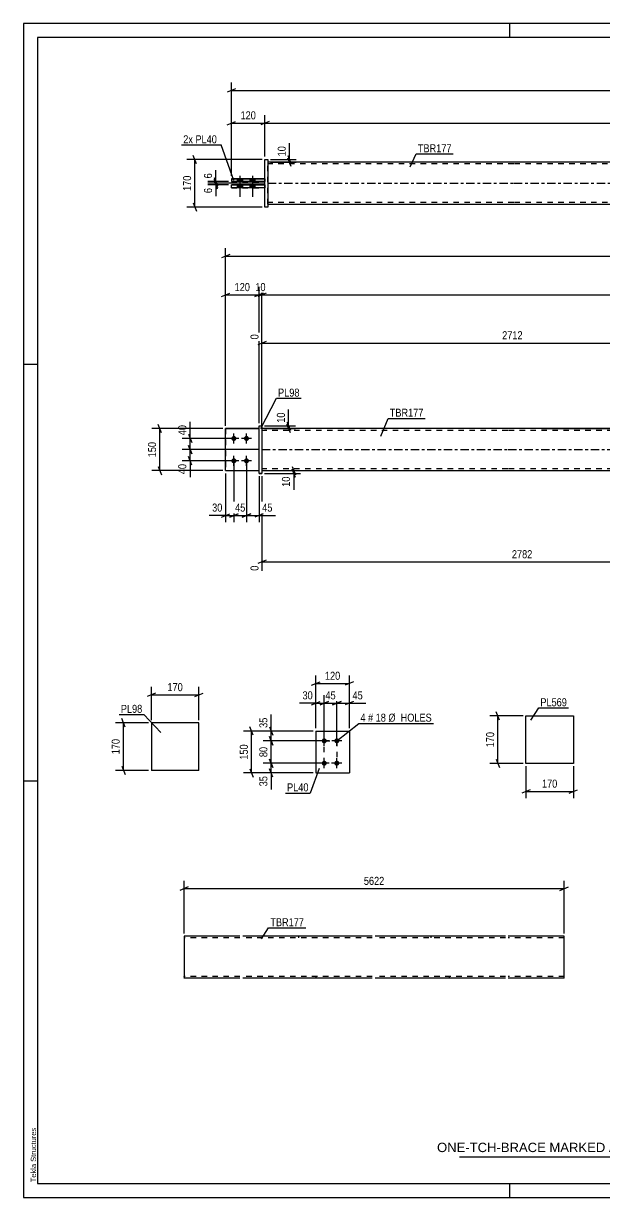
# Model space of a CAD drawing. Header units: millimetres. Extents: x 0 to 594, y 0 to 420.
# Drawn here: x 0 to 207.9, y 0 to 420 of the extents above; entities that cross this region are included whole.
import ezdxf

# ---------------------------------------------------------------- set-up
doc = ezdxf.new("R2010")
doc.units = ezdxf.units.MM
doc.linetypes.add('DXK_LINE_DOT2', pattern=[3.9198, 1.9599, -1.9599])
doc.linetypes.add('DXK_LINE_DOT3', pattern=[5.9187, 2.979, -0.9799, 0.9799, -0.9799])
doc.styles.add('Arial', font='ARIAL.TTF', dxfattribs={"height": 0.2})
doc.styles.add('Arial Narrow', font='ARIALN.TTF', dxfattribs={"height": 0.2})

# ---------------------------------------------------------------- blocks, each defined once
blk = doc.blocks.new('Unknown-580870768-1129')
at = {"color": 5, "linetype": 'Continuous'}
for p, q in [((594, 420), (0, 420)), ((0, 420), (0, 0)), ((174, 415), (174, 420)), ((589, 415), (5, 415)), ((5, 415), (5, 5)), ((5, 298), (0, 298)), ((5, 149), (0, 149)), ((5, 5), (589, 5)), ((174, 0), (174, 5)), ((0, 0), (594, 0))]:
    blk.add_line(p, q, dxfattribs=at)
at = {"color": 174, "linetype": 'Continuous', "style": 'Arial'}
blk.add_text('Tekla Structures', height=1.9102, rotation=90, dxfattribs=at).set_placement((4.5, 5.5))
blk = doc.blocks.new('Bolt-580870768-1681 - 1671')
at = {"linetype": 'Continuous'}
for points in [[(75.3, 272.45), (75.48, 272.43), (75.66, 272.37), (75.82, 272.28), (75.96, 272.15), (76.07, 272), (76.15, 271.83), (76.19, 271.64), (76.19, 271.46), (76.15, 271.27), (76.07, 271.1), (75.96, 270.95), (75.82, 270.82), (75.66, 270.73), (75.48, 270.67), (75.3, 270.65), (75.11, 270.67), (74.93, 270.73), (74.77, 270.82), (74.63, 270.95), (74.52, 271.1), (74.44, 271.27), (74.4, 271.46), (74.4, 271.64), (74.44, 271.83), (74.52, 272), (74.63, 272.15), (74.77, 272.28), (74.93, 272.37), (75.11, 272.43)], [(79.8, 272.45), (79.98, 272.43), (80.16, 272.37), (80.32, 272.28), (80.46, 272.15), (80.57, 272), (80.65, 271.83), (80.69, 271.64), (80.69, 271.46), (80.65, 271.27), (80.57, 271.1), (80.46, 270.95), (80.32, 270.82), (80.16, 270.73), (79.98, 270.67), (79.8, 270.65), (79.61, 270.67), (79.43, 270.73), (79.27, 270.82), (79.13, 270.95), (79.02, 271.1), (78.94, 271.27), (78.9, 271.46), (78.9, 271.64), (78.94, 271.83), (79.02, 272), (79.13, 272.15), (79.27, 272.28), (79.43, 272.37), (79.61, 272.43)], [(75.3, 264.45), (75.48, 264.43), (75.66, 264.37), (75.82, 264.28), (75.96, 264.15), (76.07, 264), (76.15, 263.83), (76.19, 263.64), (76.19, 263.46), (76.15, 263.27), (76.07, 263.1), (75.96, 262.95), (75.82, 262.82), (75.66, 262.73), (75.48, 262.67), (75.3, 262.65), (75.11, 262.67), (74.93, 262.73), (74.77, 262.82), (74.63, 262.95), (74.52, 263.1), (74.44, 263.27), (74.4, 263.46), (74.4, 263.64), (74.44, 263.83), (74.52, 264), (74.63, 264.15), (74.77, 264.28), (74.93, 264.37), (75.11, 264.43)], [(79.8, 264.45), (79.98, 264.43), (80.16, 264.37), (80.32, 264.28), (80.46, 264.15), (80.57, 264), (80.65, 263.83), (80.69, 263.64), (80.69, 263.46), (80.65, 263.27), (80.57, 263.1), (80.46, 262.95), (80.32, 262.82), (80.16, 262.73), (79.98, 262.67), (79.8, 262.65), (79.61, 262.67), (79.43, 262.73), (79.27, 262.82), (79.13, 262.95), (79.02, 263.1), (78.94, 263.27), (78.9, 263.46), (78.9, 263.64), (78.94, 263.83), (79.02, 264), (79.13, 264.15), (79.27, 264.28), (79.43, 264.37), (79.61, 264.43)]]:
    blk.add_hatch(color=1, dxfattribs=at).paths.add_polyline_path(points)
at = {"color": 1, "linetype": 'Continuous'}
for p, q in [((75.3, 269.75), (75.3, 273.35)), ((79.8, 269.75), (79.8, 273.35)), ((77.1, 271.55), (73.5, 271.55)), ((81.6, 271.55), (78, 271.55)), ((75.3, 261.75), (75.3, 265.35)), ((79.8, 261.75), (79.8, 265.35)), ((77.1, 263.55), (73.5, 263.55)), ((81.6, 263.55), (78, 263.55))]:
    blk.add_line(p, q, dxfattribs=at)
blk = doc.blocks.new('Part-580870768-1692 - 1671')
at = {"color": 2, "linetype": 'Continuous'}
for p, q in [((84.3, 276.07), (85.3, 276.07)), ((84.3, 259.03), (84.3, 276.07)), ((84.3, 276.03), (85.3, 276.03)), ((85.3, 276.03), (85.3, 276.07)), ((85.3, 276.07), (85.3, 276.03)), ((85.3, 276.03), (85.3, 259.03)), ((84.3, 259.03), (85.3, 259.03))]:
    blk.add_line(p, q, dxfattribs=at)
at = {"color": 7, "linetype": 'DXK_LINE_DOT2'}
blk.add_line((84.3, 259.07), (85.3, 259.07), dxfattribs=at)
blk = doc.blocks.new('Part-580870768-1697 - 1671')
at = {"color": 2, "linetype": 'Continuous'}
for p, q in [((72.3, 275.05), (72.3, 275.06)), ((72.3, 275.06), (72.3, 275.05)), ((84.3, 275.06), (72.3, 275.06)), ((72.3, 275.05), (72.3, 275.05)), ((72.3, 275.05), (84.3, 275.05))]:
    blk.add_line(p, q, dxfattribs=at)
at = {"color": 7, "linetype": 'DXK_LINE_DOT2'}
for p, q in [((72.3, 275.05), (72.3, 260.05)), ((84.3, 260.05), (84.3, 275.06)), ((72.3, 260.05), (72.3, 260.06)), ((72.3, 260.06), (84.3, 260.06)), ((72.3, 260.05), (84.3, 260.05)), ((84.3, 260.05), (84.3, 260.06))]:
    blk.add_line(p, q, dxfattribs=at)
blk = doc.blocks.new('Part-580870768-1702 - 1671')
at = {"color": 2, "linetype": 'Continuous'}
for p, q in [((72.3, 260.05), (72.3, 275.05)), ((72.3, 275.05), (84.3, 275.05)), ((84.3, 275.05), (72.3, 275.05)), ((72.3, 260.05), (84.3, 260.05))]:
    blk.add_line(p, q, dxfattribs=at)
at = {"color": 7, "linetype": 'DXK_LINE_DOT2'}
for p, q in [((84.3, 260.05), (84.3, 275.05)), ((72.3, 260.05), (72.3, 260.05)), ((72.3, 260.05), (84.3, 260.05)), ((84.3, 260.05), (84.3, 260.05))]:
    blk.add_line(p, q, dxfattribs=at)
blk = doc.blocks.new('Part-580870768-1718 - 1671')
at = {"linetype": 'Continuous'}
blk.add_hatch(color=2, dxfattribs=at).paths.add_polyline_path([(476.67, 260.05), (475.87, 261.45), (477.47, 261.45)])
at = {"color": 2, "linetype": 'Continuous'}
for p, q in [((173.3, 275.05), (85.3, 275.05)), ((418.57, 275.05), (173.4, 275.05)), ((506.67, 275.05), (418.67, 275.05)), ((476.67, 260.05), (475.87, 261.45)), ((475.87, 261.45), (477.47, 261.45)), ((477.47, 261.45), (476.67, 260.05)), ((85.3, 260.05), (173.3, 260.05)), ((173.4, 260.05), (418.57, 260.05)), ((418.67, 260.05), (506.67, 260.05))]:
    blk.add_line(p, q, dxfattribs=at)
at = {"color": 7, "linetype": 'DXK_LINE_DOT2'}
for p, q in [((85.3, 275.05), (85.3, 260.05)), ((173.3, 274.45), (85.3, 274.45)), ((418.57, 274.45), (173.4, 274.45)), ((264.83, 275.05), (264.83, 274.45)), ((320.4, 275.05), (320.4, 274.45)), ((506.67, 274.45), (418.67, 274.45)), ((506.67, 260.05), (506.67, 275.05)), ((173.3, 260.65), (85.3, 260.65)), ((418.57, 260.65), (173.4, 260.65)), ((271.19, 260.05), (271.19, 260.65)), ((327.08, 260.05), (327.08, 260.65)), ((506.67, 260.65), (418.67, 260.65))]:
    blk.add_line(p, q, dxfattribs=at)
at = {"color": 7, "linetype": 'DXK_LINE_DOT3'}
for p, q in [((85.3, 267.55), (173.3, 267.55)), ((173.4, 267.55), (418.57, 267.55)), ((418.67, 267.55), (506.67, 267.55))]:
    blk.add_line(p, q, dxfattribs=at)
at = {"color": 2, "linetype": 'Continuous'}
blk.add_circle((476.67, 260.95), 1, dxfattribs=at)
blk = doc.blocks.new('Part-580870768-1455 - 1366')
at = {"linetype": 'Continuous'}
blk.add_hatch(color=2, dxfattribs=at).paths.add_polyline_path([(478.79, 362.85), (477.99, 364.25), (479.59, 364.25)])
at = {"color": 2, "linetype": 'Continuous'}
for p, q in [((175.42, 370.35), (87.42, 370.35)), ((420.69, 370.35), (175.52, 370.35)), ((508.79, 370.35), (420.79, 370.35)), ((266.95, 363.53), (322.52, 363.53)), ((266.95, 363.53), (266.95, 363.41)), ((266.95, 362.13), (266.95, 362.21)), ((266.95, 362.13), (322.52, 362.13)), ((266.95, 362.13), (322.52, 362.13)), ((273.31, 363.53), (273.31, 363.39)), ((273.31, 362.16), (273.31, 362.19)), ((322.52, 362.16), (273.31, 362.16)), ((322.52, 362.16), (273.31, 362.16)), ((322.52, 363.53), (322.52, 362.13)), ((478.79, 362.85), (477.99, 364.25)), ((477.99, 364.25), (479.59, 364.25)), ((479.59, 364.25), (478.79, 362.85)), ((87.42, 355.35), (175.42, 355.35)), ((175.52, 355.35), (420.69, 355.35)), ((420.79, 355.35), (508.79, 355.35))]:
    blk.add_line(p, q, dxfattribs=at)
at = {"color": 7, "linetype": 'DXK_LINE_DOT2'}
for p, q in [((87.42, 355.35), (87.42, 370.35)), ((175.42, 369.75), (87.42, 369.75)), ((420.69, 369.75), (175.52, 369.75)), ((508.79, 369.75), (420.79, 369.75)), ((508.79, 370.35), (508.79, 355.35)), ((266.95, 363.53), (266.95, 363.53)), ((322.52, 363.53), (266.95, 363.53)), ((266.95, 363.53), (266.95, 363.53)), ((266.95, 362.13), (266.95, 363.41)), ((273.31, 363.56), (273.31, 363.53)), ((273.31, 363.56), (329.2, 363.56)), ((273.31, 363.56), (273.31, 363.56)), ((273.31, 363.56), (329.2, 363.56)), ((273.31, 363.56), (273.31, 363.53)), ((273.31, 363.56), (273.31, 363.56)), ((273.31, 362.16), (273.31, 363.39)), ((322.52, 363.53), (322.52, 363.53)), ((322.52, 363.53), (322.52, 363.53)), ((329.2, 362.16), (322.52, 362.16)), ((329.2, 362.16), (322.52, 362.16)), ((329.2, 363.56), (329.2, 362.16)), ((175.42, 355.95), (87.42, 355.95)), ((420.69, 355.95), (175.52, 355.95)), ((508.79, 355.95), (420.79, 355.95))]:
    blk.add_line(p, q, dxfattribs=at)
at = {"color": 7, "linetype": 'DXK_LINE_DOT3'}
for p, q in [((87.42, 362.85), (175.42, 362.85)), ((175.52, 362.85), (420.69, 362.85)), ((420.79, 362.85), (508.79, 362.85))]:
    blk.add_line(p, q, dxfattribs=at)
at = {"color": 2, "linetype": 'Continuous'}
blk.add_circle((478.79, 363.75), 1, dxfattribs=at)
blk = doc.blocks.new('Bolt-580870768-1370 - 1366')
at = {"linetype": 'Continuous'}
for points in [[(76.52, 363.45), (78.32, 363.45), (78.32, 364.45), (76.52, 364.45)], [(76.52, 363.44), (78.32, 363.44), (78.32, 364.44), (76.52, 364.44)], [(76.52, 361.25), (78.32, 361.25), (78.32, 362.25), (76.52, 362.25)], [(76.52, 361.24), (78.32, 361.24), (78.32, 362.24), (76.52, 362.24)], [(81.02, 363.45), (82.82, 363.45), (82.82, 364.45), (81.02, 364.45)], [(81.02, 363.44), (82.82, 363.44), (82.82, 364.44), (81.02, 364.44)], [(81.02, 361.25), (82.82, 361.25), (82.82, 362.25), (81.02, 362.25)], [(81.02, 361.24), (82.82, 361.24), (82.82, 362.24), (81.02, 362.24)]]:
    blk.add_hatch(color=1, dxfattribs=at).paths.add_polyline_path(points)
at = {"color": 1, "linetype": 'Continuous'}
for p, q in [((77.42, 365.45), (77.42, 357.95)), ((77.42, 365.44), (77.42, 357.94)), ((81.92, 365.45), (81.92, 357.95)), ((81.92, 365.44), (81.92, 357.94)), ((76.52, 364.45), (76.52, 363.45)), ((76.52, 364.44), (76.52, 363.44)), ((76.52, 362.25), (76.52, 361.25)), ((76.52, 362.24), (76.52, 361.24)), ((78.32, 364.45), (78.32, 363.45)), ((78.32, 364.44), (78.32, 363.44)), ((78.32, 362.25), (78.32, 361.25)), ((78.32, 362.24), (78.32, 361.24)), ((81.02, 364.45), (81.02, 363.45)), ((81.02, 364.44), (81.02, 363.44)), ((81.02, 362.25), (81.02, 361.25)), ((81.02, 362.24), (81.02, 361.24)), ((82.82, 364.45), (82.82, 363.45)), ((82.82, 364.44), (82.82, 363.44)), ((82.82, 362.25), (82.82, 361.25)), ((82.82, 362.24), (82.82, 361.24))]:
    blk.add_line(p, q, dxfattribs=at)
blk = doc.blocks.new('Part-580870768-1412 - 1366')
at = {"color": 2, "linetype": 'Continuous'}
for p, q in [((74.42, 364.43), (74.42, 364.46)), ((74.42, 364.46), (74.42, 363.43)), ((74.42, 364.46), (86.42, 364.46)), ((86.42, 364.43), (74.42, 364.43)), ((86.42, 363.43), (74.42, 363.43))]:
    blk.add_line(p, q, dxfattribs=at)
at = {"color": 7, "linetype": 'DXK_LINE_DOT2'}
for p, q in [((74.42, 363.46), (86.42, 363.46)), ((86.42, 364.46), (86.42, 363.43))]:
    blk.add_line(p, q, dxfattribs=at)
blk = doc.blocks.new('Part-580870768-1397 - 1366')
at = {"color": 2, "linetype": 'Continuous'}
for p, q in [((86.42, 371.36), (87.42, 371.36)), ((86.42, 354.33), (86.42, 371.36)), ((86.42, 371.33), (87.42, 371.33)), ((87.42, 371.33), (87.42, 371.36)), ((87.42, 371.36), (87.42, 354.33)), ((87.42, 354.33), (86.42, 354.33))]:
    blk.add_line(p, q, dxfattribs=at)
at = {"color": 7, "linetype": 'DXK_LINE_DOT2'}
for p, q in [((86.42, 354.36), (87.42, 354.36)), ((86.42, 354.33), (86.42, 354.36))]:
    blk.add_line(p, q, dxfattribs=at)
blk = doc.blocks.new('Part-580870768-1417 - 1366')
at = {"color": 2, "linetype": 'Continuous'}
for p, q in [((74.42, 361.23), (74.42, 362.26)), ((74.42, 362.26), (86.42, 362.26)), ((86.42, 362.23), (74.42, 362.23)), ((86.42, 361.23), (74.42, 361.23))]:
    blk.add_line(p, q, dxfattribs=at)
at = {"color": 7, "linetype": 'DXK_LINE_DOT2'}
for p, q in [((74.42, 361.26), (86.42, 361.26)), ((86.42, 362.26), (86.42, 361.23))]:
    blk.add_line(p, q, dxfattribs=at)
blk = doc.blocks.new('Part-580870768-6715 - 6714')
at = {"color": 2, "linetype": 'Continuous'}
for p, q in [((179.77, 172.29), (196.77, 172.29)), ((179.77, 155.29), (179.77, 172.29)), ((196.77, 172.29), (196.77, 155.29)), ((196.77, 155.29), (179.77, 155.29))]:
    blk.add_line(p, q, dxfattribs=at)
blk = doc.blocks.new('Part-580870768-6722 - 6721')
at = {"color": 2, "linetype": 'Continuous'}
for p, q in [((57.44, 93.49), (57.44, 78.59)), ((77.44, 93.49), (57.44, 93.49)), ((124.79, 93.49), (78.44, 93.49)), ((172.48, 93.49), (125.79, 93.49)), ((193.48, 93.49), (173.48, 93.49)), ((193.48, 78.49), (193.48, 93.49)), ((57.44, 78.49), (57.44, 78.59)), ((77.44, 78.49), (57.44, 78.49)), ((124.79, 78.49), (78.44, 78.49)), ((172.48, 78.49), (125.79, 78.49)), ((193.48, 78.49), (173.48, 78.49))]:
    blk.add_line(p, q, dxfattribs=at)
at = {"color": 7, "linetype": 'DXK_LINE_DOT2'}
for p, q in [((77.44, 92.89), (57.44, 92.89)), ((124.79, 92.89), (78.44, 92.89)), ((98.44, 93.49), (98.44, 92.89)), ((172.48, 92.89), (125.79, 92.89)), ((145.79, 93.49), (145.79, 92.89)), ((193.48, 92.89), (173.48, 92.89)), ((57.44, 79.09), (57.44, 79.14)), ((77.44, 79.09), (57.44, 79.09)), ((124.79, 79.09), (78.44, 79.09)), ((104.79, 78.49), (104.79, 79.09)), ((172.48, 79.09), (125.79, 79.09)), ((152.48, 78.49), (152.48, 79.09)), ((193.48, 79.09), (173.48, 79.09)), ((193.48, 79.09), (193.48, 79.14))]:
    blk.add_line(p, q, dxfattribs=at)
blk = doc.blocks.new('Part-580870768-6690 - 6689')
at = {"color": 2, "linetype": 'Continuous'}
for p, q in [((104.62, 166.87), (104.62, 151.87)), ((104.62, 166.87), (116.62, 166.87)), ((116.62, 166.87), (116.62, 151.87)), ((104.62, 151.87), (116.62, 151.87))]:
    blk.add_line(p, q, dxfattribs=at)
blk = doc.blocks.new('Bolt-580870768-6691 - 6689')
at = {"linetype": 'Continuous'}
for points in [[(107.62, 162.47, -1), (107.62, 164.27, -1)], [(112.12, 162.47, -1), (112.12, 164.27, -1)], [(107.62, 154.47, -1), (107.62, 156.27, -1)], [(112.12, 154.47, -1), (112.12, 156.27, -1)]]:
    blk.add_hatch(color=1, dxfattribs=at).paths.add_polyline_path(points)
at = {"color": 1, "linetype": 'Continuous'}
for p, q in [((107.62, 161.57), (107.62, 165.17)), ((112.12, 161.57), (112.12, 165.17)), ((109.42, 163.37), (105.82, 163.37)), ((113.92, 163.37), (110.32, 163.37)), ((107.62, 153.57), (107.62, 157.17)), ((112.12, 153.57), (112.12, 157.17)), ((109.42, 155.37), (105.82, 155.37)), ((113.92, 155.37), (110.32, 155.37))]:
    blk.add_line(p, q, dxfattribs=at)
blk = doc.blocks.new('Part-580870768-6699 - 6698')
at = {"color": 2, "linetype": 'Continuous'}
for p, q in [((62.77, 169.81), (45.77, 169.81)), ((45.77, 169.81), (45.77, 152.81)), ((62.77, 152.81), (62.77, 169.81)), ((62.77, 152.81), (45.77, 152.81))]:
    blk.add_line(p, q, dxfattribs=at)
blk = doc.blocks.new('Rectangle-580870768-8264 - 6689')
at = {"color": 1, "linetype": 'DXK_LINE_DOT2'}
blk.add_lwpolyline([(107.62, 163.37), (112.12, 163.37), (112.12, 155.37), (107.62, 155.37), (107.62, 163.37)], close=True, dxfattribs=at)
blk = doc.blocks.new('StraightDimension-580870768-1914 - 1671')
at = {"color": 7, "linetype": 'Continuous'}
for p, q in [((59, 273.05), (60.2, 270.05)), ((74.3, 271.55), (56.75, 271.55)), ((60.2, 266.05), (59, 269.05)), ((59.6, 267.55), (59.6, 271.55)), ((84.3, 267.55), (56.75, 267.55))]:
    blk.add_line(p, q, dxfattribs=at)
at = {"color": 0}
blk.add_wipeout([(58.85, 276.93), (54.65, 276.93), (54.65, 272.08), (58.85, 272.08)], dxfattribs=at)
at = {"color": 7, "linetype": 'Continuous'}
blk.add_line((59.6, 271.55), (59.6, 277.46), dxfattribs=at)
blk.add_line((59.6, 271.55), (59.6, 277.46), dxfattribs=at)
at = {"color": 3, "style": 'Arial Narrow'}
blk.add_text('40', height=2.863, rotation=90.0002, dxfattribs=at).set_placement((58.25, 272.68))
blk = doc.blocks.new('StraightDimension-580870768-6605 - 1671')
at = {"color": 7, "linetype": 'Continuous'}
for p, q in [((85.3, 258.03), (85.3, 224.23)), ((271.55, 259.05), (271.55, 218.74)), ((86.8, 227.96), (83.8, 226.76)), ((85.3, 227.36), (271.55, 227.36)), ((270.05, 226.76), (273.05, 227.96))]:
    blk.add_line(p, q, dxfattribs=at)
at = {"color": 0}
blk.add_wipeout([(182.68, 228.11), (182.68, 232.31), (174.17, 232.31), (174.17, 228.11)], dxfattribs=at)
at = {"color": 0, "linetype": 'Continuous'}
for points in [[(84.7, 226.66), (80.5, 226.66), (80.5, 223.63), (84.7, 223.63)], [(270.95, 226.66), (266.75, 226.66), (266.75, 218.14), (270.95, 218.14)]]:
    blk.add_wipeout(points, dxfattribs=at)
at = {"color": 3, "style": 'Arial Narrow'}
blk.add_text('2782', height=2.863, dxfattribs=at).set_placement((174.77, 228.71))
at = {"color": 3, "linetype": 'Continuous', "style": 'Arial Narrow'}
for s, height, p in [('0', 2.86, (84.1, 224.23)), ('2782', 2.863, (270.35, 218.74))]:
    blk.add_text(s, height=height, rotation=90.0002, dxfattribs=at).set_placement(p)
blk = doc.blocks.new('StraightDimension-580870768-2023 - 1671')
at = {"color": 7, "linetype": 'Continuous'}
for p, q in [((270.88, 290.7), (248.12, 290.7)), ((251.57, 289.2), (250.37, 292.2)), ((250.97, 275.07), (250.97, 290.7)), ((185.36, 275.07), (253.37, 275.07)), ((250.37, 276.57), (251.57, 273.57))]:
    blk.add_line(p, q, dxfattribs=at)
at = {"color": 0}
blk.add_wipeout([(250.22, 286.23), (246.02, 286.23), (246.02, 279.54), (250.22, 279.54)], dxfattribs=at)
at = {"color": 3, "style": 'Arial Narrow'}
blk.add_text('156', height=2.863, rotation=90.0002, dxfattribs=at).set_placement((249.62, 280.14))
blk = doc.blocks.new('StraightDimension-580870768-1883 - 1671')
at = {"color": 7, "linetype": 'Continuous'}
for p, q in [((96.1, 261.55), (97.3, 258.55)), ((97.3, 257.53), (96.1, 260.53)), ((86.3, 260.05), (99.1, 260.05)), ((86.3, 259.03), (99.1, 259.03)), ((96.7, 259.03), (96.7, 260.05))]:
    blk.add_line(p, q, dxfattribs=at)
at = {"color": 0}
blk.add_wipeout([(95.95, 258.51), (91.75, 258.51), (91.75, 253.65), (95.95, 253.65)], dxfattribs=at)
at = {"color": 7, "linetype": 'Continuous'}
blk.add_line((96.7, 259.03), (96.7, 253.13), dxfattribs=at)
blk.add_line((96.7, 259.03), (96.7, 253.13), dxfattribs=at)
at = {"color": 3, "style": 'Arial Narrow'}
blk.add_text('10', height=2.863, rotation=90.0002, dxfattribs=at).set_placement((95.35, 254.25))
blk = doc.blocks.new('StraightDimension-580870768-1901 - 1671')
at = {"color": 7, "linetype": 'Continuous'}
for p, q in [((59, 269.05), (60.2, 266.05)), ((84.3, 267.55), (56.75, 267.55)), ((60.2, 262.05), (59, 265.05)), ((59.6, 263.55), (59.6, 267.55)), ((74.3, 263.55), (56.75, 263.55))]:
    blk.add_line(p, q, dxfattribs=at)
at = {"color": 0}
blk.add_wipeout([(58.85, 263.03), (54.65, 263.03), (54.65, 258.17), (58.85, 258.17)], dxfattribs=at)
at = {"color": 7, "linetype": 'Continuous'}
blk.add_line((59.6, 263.55), (59.6, 257.65), dxfattribs=at)
blk.add_line((59.6, 263.55), (59.6, 257.65), dxfattribs=at)
at = {"color": 3, "style": 'Arial Narrow'}
blk.add_text('40', height=2.863, rotation=90.0002, dxfattribs=at).set_placement((58.25, 258.77))
blk = doc.blocks.new('StraightDimension-580870768-6195 - 1671')
at = {"color": 7, "linetype": 'Continuous'}
for p, q in [((86.8, 323.52), (83.8, 322.32)), ((85.3, 277.07), (85.3, 325.77)), ((505.17, 322.32), (508.17, 323.52)), ((506.67, 277.07), (506.67, 325.77)), ((85.3, 322.92), (506.67, 322.92))]:
    blk.add_line(p, q, dxfattribs=at)
at = {"color": 0}
blk.add_wipeout([(300.24, 323.67), (300.24, 327.87), (291.73, 327.87), (291.73, 323.67)], dxfattribs=at)
at = {"color": 3, "style": 'Arial Narrow'}
blk.add_text('5622', height=2.863, dxfattribs=at).set_placement((292.33, 324.27))
blk = doc.blocks.new('StraightDimension-580870768-1728 - 1671')
at = {"color": 7, "linetype": 'Continuous'}
for p, q in [((73.8, 337.34), (70.8, 336.14)), ((72.3, 276.05), (72.3, 339.59)), ((72.3, 336.74), (519.67, 336.74)), ((518.17, 336.14), (521.17, 337.34)), ((519.67, 276.06), (519.67, 339.59))]:
    blk.add_line(p, q, dxfattribs=at)
at = {"color": 0}
blk.add_wipeout([(300.24, 337.49), (300.24, 341.69), (291.73, 341.69), (291.73, 337.49)], dxfattribs=at)
at = {"color": 3, "style": 'Arial Narrow'}
blk.add_text('5882', height=2.863, dxfattribs=at).set_placement((292.33, 338.09))
blk = doc.blocks.new('StraightDimension-580870768-1805 - 1671')
at = {"color": 7, "linetype": 'Continuous'}
for p, q in [((75.3, 262.55), (75.3, 241.63)), ((72.3, 259.05), (72.3, 241.63)), ((70.8, 243.43), (73.8, 244.63)), ((72.3, 244.03), (75.3, 244.03)), ((76.8, 244.63), (73.8, 243.43))]:
    blk.add_line(p, q, dxfattribs=at)
at = {"color": 0}
blk.add_wipeout([(71.77, 244.78), (71.77, 248.98), (66.91, 248.98), (66.91, 244.78)], dxfattribs=at)
at = {"color": 7, "linetype": 'Continuous'}
blk.add_line((72.3, 244.03), (66.39, 244.03), dxfattribs=at)
blk.add_line((72.3, 244.03), (66.39, 244.03), dxfattribs=at)
at = {"color": 3, "style": 'Arial Narrow'}
blk.add_text('30', height=2.863, dxfattribs=at).set_placement((67.51, 245.38))
blk = doc.blocks.new('StraightDimension-580870768-1815 - 1671')
at = {"color": 7, "linetype": 'Continuous'}
for p, q in [((75.3, 262.55), (75.3, 241.63)), ((79.8, 262.55), (79.8, 241.63)), ((73.8, 243.43), (76.8, 244.63)), ((75.3, 244.03), (79.8, 244.03)), ((81.3, 244.63), (78.3, 243.43))]:
    blk.add_line(p, q, dxfattribs=at)
at = {"color": 0}
blk.add_wipeout([(79.97, 244.78), (79.97, 248.98), (75.12, 248.98), (75.12, 244.78)], dxfattribs=at)
at = {"color": 3, "style": 'Arial Narrow'}
blk.add_text('45', height=2.863, dxfattribs=at).set_placement((75.72, 245.38))
blk = doc.blocks.new('StraightDimension-580870768-1822 - 1671')
at = {"color": 7, "linetype": 'Continuous'}
for p, q in [((79.8, 262.55), (79.8, 241.63)), ((84.3, 258.03), (84.3, 241.63)), ((78.3, 243.43), (81.3, 244.63)), ((79.8, 244.03), (84.3, 244.03)), ((85.8, 244.63), (82.8, 243.43))]:
    blk.add_line(p, q, dxfattribs=at)
at = {"color": 0}
blk.add_wipeout([(89.68, 244.78), (89.68, 248.98), (84.82, 248.98), (84.82, 244.78)], dxfattribs=at)
at = {"color": 7, "linetype": 'Continuous'}
blk.add_line((84.3, 244.03), (90.2, 244.03), dxfattribs=at)
blk.add_line((84.3, 244.03), (90.2, 244.03), dxfattribs=at)
at = {"color": 3, "style": 'Arial Narrow'}
blk.add_text('45', height=2.863, dxfattribs=at).set_placement((85.42, 245.38))
blk = doc.blocks.new('StraightDimension-580870768-1892 - 1671')
at = {"color": 7, "linetype": 'Continuous'}
for p, q in [((94.29, 277.53), (95.49, 274.53)), ((86.3, 276.03), (97.29, 276.03)), ((86.3, 275.05), (97.29, 275.05)), ((95.49, 273.55), (94.29, 276.55)), ((94.89, 275.05), (94.89, 276.03))]:
    blk.add_line(p, q, dxfattribs=at)
at = {"color": 0}
blk.add_wipeout([(94.14, 281.42), (89.94, 281.42), (89.94, 276.56), (94.14, 276.56)], dxfattribs=at)
at = {"color": 7, "linetype": 'Continuous'}
blk.add_line((94.89, 276.03), (94.89, 281.94), dxfattribs=at)
blk.add_line((94.89, 276.03), (94.89, 281.94), dxfattribs=at)
at = {"color": 3, "style": 'Arial Narrow'}
blk.add_text('10', height=2.863, rotation=90.0002, dxfattribs=at).set_placement((93.54, 277.16))
blk = doc.blocks.new('StraightDimension-580870768-1971 - 1671')
at = {"color": 7, "linetype": 'Continuous'}
for p, q in [((71.3, 275.05), (45.94, 275.05)), ((49.39, 273.55), (48.19, 276.55)), ((48.79, 260.05), (48.79, 275.05)), ((48.19, 261.55), (49.39, 258.55)), ((71.3, 260.05), (45.94, 260.05))]:
    blk.add_line(p, q, dxfattribs=at)
at = {"color": 0}
blk.add_wipeout([(48.04, 270.89), (43.84, 270.89), (43.84, 264.21), (48.04, 264.21)], dxfattribs=at)
at = {"color": 3, "style": 'Arial Narrow'}
blk.add_text('150', height=2.863, rotation=90.0002, dxfattribs=at).set_placement((47.44, 264.81))
blk = doc.blocks.new('StraightDimension-580870768-6196 - 1671')
at = {"color": 7, "linetype": 'Continuous'}
for p, q in [((82.8, 322.32), (85.8, 323.52)), ((86.8, 323.52), (83.8, 322.32)), ((84.3, 277.07), (84.3, 325.77)), ((85.3, 277.07), (85.3, 325.77)), ((84.3, 322.92), (85.3, 322.92))]:
    blk.add_line(p, q, dxfattribs=at)
at = {"color": 0}
blk.add_wipeout([(87.22, 323.67), (87.22, 327.87), (82.37, 327.87), (82.37, 323.67)], dxfattribs=at)
at = {"color": 3, "style": 'Arial Narrow'}
blk.add_text('10', height=2.863, dxfattribs=at).set_placement((82.97, 324.27))
blk = doc.blocks.new('StraightDimension-580870768-6197 - 1671')
at = {"color": 7, "linetype": 'Continuous'}
for p, q in [((70.8, 322.32), (73.8, 323.52)), ((72.3, 276.05), (72.3, 325.77)), ((85.8, 323.52), (82.8, 322.32)), ((84.3, 277.07), (84.3, 325.77)), ((72.3, 322.92), (84.3, 322.92))]:
    blk.add_line(p, q, dxfattribs=at)
at = {"color": 0}
blk.add_wipeout([(81.64, 323.67), (81.64, 327.87), (74.95, 327.87), (74.95, 323.67)], dxfattribs=at)
at = {"color": 3, "style": 'Arial Narrow'}
blk.add_text('120', height=2.863, dxfattribs=at).set_placement((75.55, 324.27))
blk = doc.blocks.new('StraightDimension-580870768-6305 - 1671')
at = {"color": 7, "linetype": 'Continuous'}
for p, q in [((264.59, 276.05), (264.59, 314.3)), ((85.3, 276.05), (85.3, 308.81)), ((86.8, 306.29), (83.8, 305.09)), ((85.3, 305.69), (264.59, 305.69)), ((263.09, 305.09), (266.09, 306.29))]:
    blk.add_line(p, q, dxfattribs=at)
at = {"color": 0, "linetype": 'Continuous'}
for points in [[(263.99, 314.9), (259.79, 314.9), (259.79, 306.39), (263.99, 306.39)], [(84.7, 309.41), (80.5, 309.41), (80.5, 306.39), (84.7, 306.39)]]:
    blk.add_wipeout(points, dxfattribs=at)
at = {"color": 0}
blk.add_wipeout([(179.2, 306.44), (179.2, 310.64), (170.69, 310.64), (170.69, 306.44)], dxfattribs=at)
at = {"color": 3, "linetype": 'Continuous', "style": 'Arial Narrow'}
for s, height, p in [('2712', 2.863, (263.39, 306.99)), ('0', 2.86, (84.1, 306.99))]:
    blk.add_text(s, height=height, rotation=90.0002, dxfattribs=at).set_placement(p)
at = {"color": 3, "style": 'Arial Narrow'}
blk.add_text('2712', height=2.863, dxfattribs=at).set_placement((171.29, 307.04))
blk = doc.blocks.new('StraightDimension-580870768-1523 - 1366')
at = {"color": 7, "linetype": 'Continuous'}
for p, q in [((85.42, 371.33), (58.47, 371.33)), ((61.92, 369.83), (60.72, 372.83)), ((61.32, 354.33), (61.32, 371.33)), ((85.42, 354.33), (58.47, 354.33)), ((60.72, 355.83), (61.92, 352.83))]:
    blk.add_line(p, q, dxfattribs=at)
at = {"color": 0}
blk.add_wipeout([(60.57, 366.17), (56.37, 366.17), (56.37, 359.49), (60.57, 359.49)], dxfattribs=at)
at = {"color": 3, "style": 'Arial Narrow'}
blk.add_text('170', height=2.863, rotation=90.0002, dxfattribs=at).set_placement((59.97, 360.09))
blk = doc.blocks.new('StraightDimension-580870768-6663 - 1366')
at = {"color": 7, "linetype": 'Continuous'}
for p, q in [((75.92, 396.6), (72.92, 395.4)), ((74.42, 365.46), (74.42, 398.85)), ((74.42, 396), (521.79, 396)), ((520.29, 395.4), (523.29, 396.6)), ((521.79, 365.46), (521.79, 398.85))]:
    blk.add_line(p, q, dxfattribs=at)
at = {"color": 0}
blk.add_wipeout([(302.36, 396.75), (302.36, 400.95), (293.85, 400.95), (293.85, 396.75)], dxfattribs=at)
at = {"color": 3, "style": 'Arial Narrow'}
blk.add_text('5882', height=2.863, dxfattribs=at).set_placement((294.45, 397.35))
blk = doc.blocks.new('StraightDimension-580870768-1469 - 1366')
at = {"color": 7, "linetype": 'Continuous'}
for p, q in [((88.42, 371.33), (97.59, 371.33)), ((88.42, 370.35), (97.59, 370.35)), ((94.59, 372.83), (95.79, 369.83)), ((95.79, 368.85), (94.59, 371.85)), ((95.19, 370.35), (95.19, 371.33))]:
    blk.add_line(p, q, dxfattribs=at)
at = {"color": 0}
blk.add_wipeout([(94.44, 376.71), (90.24, 376.71), (90.24, 371.85), (94.44, 371.85)], dxfattribs=at)
at = {"color": 7, "linetype": 'Continuous'}
blk.add_line((95.19, 371.33), (95.19, 377.24), dxfattribs=at)
blk.add_line((95.19, 371.33), (95.19, 377.24), dxfattribs=at)
at = {"color": 3, "style": 'Arial Narrow'}
blk.add_text('10', height=2.863, rotation=90.0002, dxfattribs=at).set_placement((93.84, 372.45))
blk = doc.blocks.new('StraightDimension-580870768-1487 - 1366')
at = {"color": 7, "linetype": 'Continuous'}
for p, q in [((73.42, 363.46), (65.97, 363.46)), ((86.42, 362.85), (65.97, 362.85)), ((68.22, 364.96), (69.42, 361.96)), ((69.42, 361.35), (68.22, 364.35)), ((68.82, 362.85), (68.82, 363.46))]:
    blk.add_line(p, q, dxfattribs=at)
at = {"color": 0}
blk.add_wipeout([(68.07, 367.02), (63.87, 367.02), (63.87, 363.99), (68.07, 363.99)], dxfattribs=at)
at = {"color": 7, "linetype": 'Continuous'}
blk.add_line((68.82, 363.46), (68.82, 367.54), dxfattribs=at)
blk.add_line((68.82, 363.46), (68.82, 367.54), dxfattribs=at)
at = {"color": 3, "style": 'Arial Narrow'}
blk.add_text('6', height=2.86, rotation=90.0002, dxfattribs=at).set_placement((67.47, 364.59))
blk = doc.blocks.new('StraightDimension-580870768-1506 - 1366')
at = {"color": 7, "linetype": 'Continuous'}
for p, q in [((86.42, 362.85), (65.97, 362.85)), ((73.42, 362.26), (65.97, 362.26)), ((68.22, 364.35), (69.42, 361.35)), ((69.42, 360.76), (68.22, 363.76)), ((68.82, 362.26), (68.82, 362.85))]:
    blk.add_line(p, q, dxfattribs=at)
at = {"color": 0}
blk.add_wipeout([(68.07, 361.74), (63.87, 361.74), (63.87, 358.71), (68.07, 358.71)], dxfattribs=at)
at = {"color": 7, "linetype": 'Continuous'}
blk.add_line((68.82, 362.26), (68.82, 358.18), dxfattribs=at)
blk.add_line((68.82, 362.26), (68.82, 358.18), dxfattribs=at)
at = {"color": 3, "style": 'Arial Narrow'}
blk.add_text('6', height=2.86, rotation=90.0002, dxfattribs=at).set_placement((67.47, 359.31))
blk = doc.blocks.new('StraightDimension-580870768-6651 - 1366')
at = {"color": 7, "linetype": 'Continuous'}
for p, q in [((86.42, 372.36), (86.42, 387.22)), ((509.79, 372.33), (509.79, 387.22)), ((87.92, 384.97), (84.92, 383.77)), ((86.42, 384.37), (509.79, 384.37)), ((508.29, 383.77), (511.29, 384.97))]:
    blk.add_line(p, q, dxfattribs=at)
at = {"color": 0}
blk.add_wipeout([(302.36, 385.12), (302.36, 389.32), (293.85, 389.32), (293.85, 385.12)], dxfattribs=at)
at = {"color": 3, "style": 'Arial Narrow'}
blk.add_text('5642', height=2.863, dxfattribs=at).set_placement((294.45, 385.72))
blk = doc.blocks.new('StraightDimension-580870768-6652 - 1366')
at = {"color": 7, "linetype": 'Continuous'}
for p, q in [((74.42, 365.46), (74.42, 387.22)), ((86.42, 372.36), (86.42, 387.22)), ((72.92, 383.77), (75.92, 384.97)), ((74.42, 384.37), (86.42, 384.37)), ((87.92, 384.97), (84.92, 383.77))]:
    blk.add_line(p, q, dxfattribs=at)
at = {"color": 0}
blk.add_wipeout([(83.76, 385.12), (83.76, 389.32), (77.07, 389.32), (77.07, 385.12)], dxfattribs=at)
at = {"color": 3, "style": 'Arial Narrow'}
blk.add_text('120', height=2.863, dxfattribs=at).set_placement((77.67, 385.72))
blk = doc.blocks.new('StraightDimension-580870768-6924 - 6714')
at = {"color": 7, "linetype": 'Continuous'}
for p, q in [((178.77, 172.29), (166.92, 172.29)), ((170.37, 170.79), (169.17, 173.79)), ((169.77, 155.29), (169.77, 172.29)), ((169.17, 156.79), (170.37, 153.79)), ((178.77, 155.29), (166.92, 155.29))]:
    blk.add_line(p, q, dxfattribs=at)
at = {"color": 0}
blk.add_wipeout([(169.02, 167.13), (164.82, 167.13), (164.82, 160.45), (169.02, 160.45)], dxfattribs=at)
at = {"color": 3, "style": 'Arial Narrow'}
blk.add_text('170', height=2.863, rotation=90.0002, dxfattribs=at).set_placement((168.42, 161.05))
blk = doc.blocks.new('StraightDimension-580870768-6920 - 6714')
at = {"color": 7, "linetype": 'Continuous'}
for p, q in [((179.77, 154.29), (179.77, 142.89)), ((196.77, 154.29), (196.77, 142.89)), ((181.27, 145.89), (178.27, 144.69)), ((179.77, 145.29), (196.77, 145.29)), ((195.27, 144.69), (198.27, 145.89))]:
    blk.add_line(p, q, dxfattribs=at)
at = {"color": 0}
blk.add_wipeout([(191.61, 146.04), (191.61, 150.24), (184.93, 150.24), (184.93, 146.04)], dxfattribs=at)
at = {"color": 3, "style": 'Arial Narrow'}
blk.add_text('170', height=2.863, dxfattribs=at).set_placement((185.53, 146.64))
blk = doc.blocks.new('StraightDimension-580870768-6952 - 6721')
at = {"color": 7, "linetype": 'Continuous'}
for p, q in [((58.94, 111.09), (55.94, 109.89)), ((57.44, 94.49), (57.44, 113.34)), ((57.44, 110.49), (193.48, 110.49)), ((191.98, 109.89), (194.98, 111.09)), ((193.48, 94.49), (193.48, 113.34))]:
    blk.add_line(p, q, dxfattribs=at)
at = {"color": 0}
blk.add_wipeout([(129.71, 111.24), (129.71, 115.44), (121.2, 115.44), (121.2, 111.24)], dxfattribs=at)
at = {"color": 3, "style": 'Arial Narrow'}
blk.add_text('5622', height=2.863, dxfattribs=at).set_placement((121.8, 111.84))
blk = doc.blocks.new('StraightDimension-580870768-6849 - 6689')
at = {"color": 7, "linetype": 'Continuous'}
for p, q in [((88.02, 164.87), (89.22, 161.87)), ((106.62, 163.37), (85.77, 163.37)), ((88.62, 155.37), (88.62, 163.37)), ((89.22, 153.87), (88.02, 156.87)), ((106.62, 155.37), (85.77, 155.37))]:
    blk.add_line(p, q, dxfattribs=at)
at = {"color": 0}
blk.add_wipeout([(87.87, 161.8), (83.67, 161.8), (83.67, 156.95), (87.87, 156.95)], dxfattribs=at)
at = {"color": 3, "style": 'Arial Narrow'}
blk.add_text('80', height=2.863, rotation=90.0002, dxfattribs=at).set_placement((87.27, 157.55))
blk = doc.blocks.new('StraightDimension-580870768-6850 - 6689')
at = {"color": 7, "linetype": 'Continuous'}
for p, q in [((88.02, 156.87), (89.22, 153.87)), ((106.62, 155.37), (85.77, 155.37)), ((103.62, 151.87), (85.77, 151.87)), ((89.22, 150.37), (88.02, 153.37)), ((88.62, 151.87), (88.62, 155.37))]:
    blk.add_line(p, q, dxfattribs=at)
at = {"color": 0}
blk.add_wipeout([(87.87, 151.35), (83.67, 151.35), (83.67, 146.49), (87.87, 146.49)], dxfattribs=at)
at = {"color": 7, "linetype": 'Continuous'}
blk.add_line((88.62, 151.87), (88.62, 145.97), dxfattribs=at)
blk.add_line((88.62, 151.87), (88.62, 145.97), dxfattribs=at)
at = {"color": 3, "style": 'Arial Narrow'}
blk.add_text('35', height=2.863, rotation=90.0002, dxfattribs=at).set_placement((87.27, 147.09))
blk = doc.blocks.new('StraightDimension-580870768-6848 - 6689')
at = {"color": 7, "linetype": 'Continuous'}
for p, q in [((88.02, 168.37), (89.22, 165.37)), ((103.62, 166.87), (85.77, 166.87)), ((89.22, 161.87), (88.02, 164.87)), ((88.62, 163.37), (88.62, 166.87)), ((106.62, 163.37), (85.77, 163.37))]:
    blk.add_line(p, q, dxfattribs=at)
at = {"color": 0}
blk.add_wipeout([(87.87, 172.25), (83.67, 172.25), (83.67, 167.4), (87.87, 167.4)], dxfattribs=at)
at = {"color": 7, "linetype": 'Continuous'}
blk.add_line((88.62, 166.87), (88.62, 172.78), dxfattribs=at)
blk.add_line((88.62, 166.87), (88.62, 172.78), dxfattribs=at)
at = {"color": 3, "style": 'Arial Narrow'}
blk.add_text('35', height=2.863, rotation=90.0002, dxfattribs=at).set_placement((87.27, 168))
blk = doc.blocks.new('StraightDimension-580870768-6860 - 6689')
at = {"color": 7, "linetype": 'Continuous'}
for p, q in [((82.22, 165.37), (81.02, 168.37)), ((103.62, 166.87), (78.77, 166.87)), ((81.62, 151.87), (81.62, 166.87)), ((103.62, 151.87), (78.77, 151.87)), ((81.02, 153.37), (82.22, 150.37))]:
    blk.add_line(p, q, dxfattribs=at)
at = {"color": 0}
blk.add_wipeout([(80.87, 162.72), (76.67, 162.72), (76.67, 156.03), (80.87, 156.03)], dxfattribs=at)
at = {"color": 3, "style": 'Arial Narrow'}
blk.add_text('150', height=2.863, rotation=90.0002, dxfattribs=at).set_placement((80.27, 156.63))
blk = doc.blocks.new('StraightDimension-580870768-6864 - 6689')
at = {"color": 7, "linetype": 'Continuous'}
for p, q in [((110.62, 176.27), (113.62, 177.47)), ((112.12, 164.37), (112.12, 179.72)), ((112.12, 176.87), (116.62, 176.87)), ((118.12, 177.47), (115.12, 176.27)), ((116.62, 167.87), (116.62, 179.72))]:
    blk.add_line(p, q, dxfattribs=at)
at = {"color": 0}
blk.add_wipeout([(122, 177.62), (122, 181.82), (117.14, 181.82), (117.14, 177.62)], dxfattribs=at)
at = {"color": 7, "linetype": 'Continuous'}
blk.add_line((116.62, 176.87), (122.52, 176.87), dxfattribs=at)
blk.add_line((116.62, 176.87), (122.52, 176.87), dxfattribs=at)
at = {"color": 3, "style": 'Arial Narrow'}
blk.add_text('45', height=2.863, dxfattribs=at).set_placement((117.74, 178.22))
blk = doc.blocks.new('StraightDimension-580870768-6865 - 6689')
at = {"color": 7, "linetype": 'Continuous'}
for p, q in [((106.12, 176.27), (109.12, 177.47)), ((107.62, 164.37), (107.62, 179.72)), ((107.62, 176.87), (112.12, 176.87)), ((113.62, 177.47), (110.62, 176.27)), ((112.12, 164.37), (112.12, 179.72))]:
    blk.add_line(p, q, dxfattribs=at)
at = {"color": 0}
blk.add_wipeout([(112.29, 177.62), (112.29, 181.82), (107.44, 181.82), (107.44, 177.62)], dxfattribs=at)
at = {"color": 3, "style": 'Arial Narrow'}
blk.add_text('45', height=2.863, dxfattribs=at).set_placement((108.04, 178.22))
blk = doc.blocks.new('StraightDimension-580870768-6866 - 6689')
at = {"color": 7, "linetype": 'Continuous'}
for p, q in [((103.12, 176.27), (106.12, 177.47)), ((104.62, 167.87), (104.62, 179.72)), ((104.62, 176.87), (107.62, 176.87)), ((109.12, 177.47), (106.12, 176.27)), ((107.62, 164.37), (107.62, 179.72))]:
    blk.add_line(p, q, dxfattribs=at)
at = {"color": 0}
blk.add_wipeout([(104.09, 177.62), (104.09, 181.82), (99.24, 181.82), (99.24, 177.62)], dxfattribs=at)
at = {"color": 7, "linetype": 'Continuous'}
blk.add_line((104.62, 176.87), (98.71, 176.87), dxfattribs=at)
blk.add_line((104.62, 176.87), (98.71, 176.87), dxfattribs=at)
at = {"color": 3, "style": 'Arial Narrow'}
blk.add_text('30', height=2.863, dxfattribs=at).set_placement((99.84, 178.22))
blk = doc.blocks.new('StraightDimension-580870768-6876 - 6689')
at = {"color": 7, "linetype": 'Continuous'}
for p, q in [((104.62, 167.87), (104.62, 186.72)), ((116.62, 167.87), (116.62, 186.72)), ((103.12, 183.27), (106.12, 184.47)), ((104.62, 183.87), (116.62, 183.87)), ((118.12, 184.47), (115.12, 183.27))]:
    blk.add_line(p, q, dxfattribs=at)
at = {"color": 0}
blk.add_wipeout([(113.96, 184.62), (113.96, 188.82), (107.27, 188.82), (107.27, 184.62)], dxfattribs=at)
at = {"color": 3, "style": 'Arial Narrow'}
blk.add_text('120', height=2.863, dxfattribs=at).set_placement((107.87, 185.22))
blk = doc.blocks.new('StraightDimension-580870768-6880 - 6698')
at = {"color": 7, "linetype": 'Continuous'}
for p, q in [((45.77, 170.81), (45.77, 182.66)), ((62.77, 170.81), (62.77, 182.66)), ((47.27, 180.41), (44.27, 179.21)), ((45.77, 179.81), (62.77, 179.81)), ((61.27, 179.21), (64.27, 180.41))]:
    blk.add_line(p, q, dxfattribs=at)
at = {"color": 0}
blk.add_wipeout([(57.61, 180.56), (57.61, 184.76), (50.92, 184.76), (50.92, 180.56)], dxfattribs=at)
at = {"color": 3, "style": 'Arial Narrow'}
blk.add_text('170', height=2.863, dxfattribs=at).set_placement((51.52, 181.16))
blk = doc.blocks.new('StraightDimension-580870768-6884 - 6698')
at = {"color": 7, "linetype": 'Continuous'}
for p, q in [((44.77, 169.81), (32.92, 169.81)), ((36.37, 168.31), (35.17, 171.31)), ((35.77, 152.81), (35.77, 169.81)), ((44.77, 152.81), (32.92, 152.81)), ((35.17, 154.31), (36.37, 151.31))]:
    blk.add_line(p, q, dxfattribs=at)
at = {"color": 0}
blk.add_wipeout([(35.02, 164.65), (30.82, 164.65), (30.82, 157.97), (35.02, 157.97)], dxfattribs=at)
at = {"color": 3, "style": 'Arial Narrow'}
blk.add_text('170', height=2.863, rotation=90.0002, dxfattribs=at).set_placement((34.42, 158.57))
blk = doc.blocks.new('Unknown-580870768-8408')
at = {"color": 7, "linetype": 'Continuous'}
blk.add_line((156, 14.5), (226, 14.5), dxfattribs=at)
at = {"color": 7, "style": 'Arial'}
blk.add_text('ONE-TCH-BRACE MARKED AS TBR177', height=3.3428, dxfattribs=at).set_placement((147.99, 16.25))
blk = doc.blocks.new('Mark-580870768-1688 - 1671')
at = {"color": 0}
blk.add_wipeout([(98.78, 286.51), (98.78, 289.51), (91.1, 289.51), (91.1, 286.51)], dxfattribs=at)
blk.add_wipeout([(98.78, 286.51), (98.78, 289.51), (91.1, 289.51), (91.1, 286.51)], dxfattribs=at)
at = {"color": 30, "linetype": 'Continuous'}
for p, q in [((84.94, 275.15), (90.5, 285.91)), ((90.5, 285.91), (99.38, 285.91))]:
    blk.add_line(p, q, dxfattribs=at)
at = {"color": 3, "style": 'Arial Narrow'}
blk.add_text('PL98', height=2.863, dxfattribs=at).set_placement((91.1, 286.51))
blk = doc.blocks.new('Mark-580870768-1714 - 1671')
at = {"color": 0}
blk.add_wipeout([(143.12, 279.34), (143.12, 282.34), (131.06, 282.34), (131.06, 279.34)], dxfattribs=at)
blk.add_wipeout([(143.12, 279.34), (143.12, 282.34), (131.06, 282.34), (131.06, 279.34)], dxfattribs=at)
at = {"color": 30, "linetype": 'Continuous'}
for p, q in [((127.86, 272.4), (130.46, 278.74)), ((130.46, 278.74), (143.72, 278.74))]:
    blk.add_line(p, q, dxfattribs=at)
at = {"color": 3, "style": 'Arial Narrow'}
blk.add_text('TBR177', height=2.863, dxfattribs=at).set_placement((131.06, 279.34))
blk = doc.blocks.new('Mark-580870768-1451 - 1366')
at = {"color": 0}
blk.add_wipeout([(153.17, 373.92), (153.17, 376.92), (141.12, 376.92), (141.12, 373.92)], dxfattribs=at)
blk.add_wipeout([(153.17, 373.92), (153.17, 376.92), (141.12, 376.92), (141.12, 373.92)], dxfattribs=at)
at = {"color": 30, "linetype": 'Continuous'}
for p, q in [((138.41, 368.66), (140.52, 373.32)), ((140.52, 373.32), (153.77, 373.32))]:
    blk.add_line(p, q, dxfattribs=at)
at = {"color": 3, "style": 'Arial Narrow'}
blk.add_text('TBR177', height=2.863, dxfattribs=at).set_placement((141.12, 373.92))
blk = doc.blocks.new('MarkSet-580870768-1662 - 1366')
at = {"color": 0}
blk.add_wipeout([(60.63, 377.13), (60.63, 380.13), (57.16, 380.13), (57.16, 377.13)], dxfattribs=at)
blk.add_wipeout([(60.63, 377.13), (60.63, 380.13), (57.16, 380.13), (57.16, 377.13)], dxfattribs=at)
blk.add_wipeout([(69.21, 377.13), (69.21, 380.13), (61.53, 380.13), (61.53, 377.13)], dxfattribs=at)
blk.add_wipeout([(69.21, 377.13), (69.21, 380.13), (61.53, 380.13), (61.53, 377.13)], dxfattribs=at)
at = {"color": 30, "linetype": 'Continuous'}
for p in [(56.56, 376.53), (75.26, 363.82)]:
    blk.add_line(p, (70.71, 376.53), dxfattribs=at)
at = {"color": 3, "style": 'Arial Narrow'}
for s, p in [('2x', (57.16, 377.13)), ('PL40', (61.53, 377.13))]:
    blk.add_text(s, height=2.863, dxfattribs=at).set_placement(p)
blk = doc.blocks.new('Mark-580870768-6971 - 6714')
at = {"color": 0}
blk.add_wipeout([(194.46, 175.74), (194.46, 178.74), (184.95, 178.74), (184.95, 175.74)], dxfattribs=at)
blk.add_wipeout([(194.46, 175.74), (194.46, 178.74), (184.95, 178.74), (184.95, 175.74)], dxfattribs=at)
at = {"color": 30, "linetype": 'Continuous'}
for p, q in [((181.53, 170.72), (184.35, 175.14)), ((184.35, 175.14), (195.06, 175.14))]:
    blk.add_line(p, q, dxfattribs=at)
at = {"color": 3, "style": 'Arial Narrow'}
blk.add_text('PL569', height=2.863, dxfattribs=at).set_placement((184.95, 175.74))
blk = doc.blocks.new('Mark-580870768-6974 - 6721')
at = {"color": 0}
blk.add_wipeout([(100.38, 97.07), (100.38, 100.07), (88.32, 100.07), (88.32, 97.07)], dxfattribs=at)
blk.add_wipeout([(100.38, 97.07), (100.38, 100.07), (88.32, 100.07), (88.32, 97.07)], dxfattribs=at)
at = {"color": 30, "linetype": 'Continuous'}
for p, q in [((85.21, 92.57), (87.72, 96.47)), ((87.72, 96.47), (100.98, 96.47))]:
    blk.add_line(p, q, dxfattribs=at)
at = {"color": 3, "style": 'Arial Narrow'}
blk.add_text('TBR177', height=2.863, dxfattribs=at).set_placement((88.32, 97.07))
blk = doc.blocks.new('Mark-580870768-6960 - 6689')
at = {"color": 0}
blk.add_wipeout([(101.99, 145.31), (101.99, 148.31), (94.32, 148.31), (94.32, 145.31)], dxfattribs=at)
blk.add_wipeout([(101.99, 145.31), (101.99, 148.31), (94.32, 148.31), (94.32, 145.31)], dxfattribs=at)
at = {"color": 30, "linetype": 'Continuous'}
for p in [(105.76, 153.42), (93.72, 144.71)]:
    blk.add_line(p, (102.59, 144.71), dxfattribs=at)
at = {"color": 3, "style": 'Arial Narrow'}
blk.add_text('PL40', height=2.863, dxfattribs=at).set_placement((94.32, 145.31))
blk = doc.blocks.new('Mark-580870768-6963 - 6689')
at = {"color": 0}
blk.add_wipeout([(122.4, 170.23), (122.4, 173.23), (120.57, 173.23), (120.57, 170.23)], dxfattribs=at)
blk.add_wipeout([(122.4, 170.23), (122.4, 173.23), (120.57, 173.23), (120.57, 170.23)], dxfattribs=at)
at = {"color": 7, "linetype": 'Continuous'}
blk.add_line((112.12, 163.37), (119.97, 169.63), dxfattribs=at)
at = {"color": 0}
blk.add_wipeout([(125.13, 170.23), (125.13, 173.23), (123.3, 173.23), (123.3, 170.23)], dxfattribs=at)
blk.add_wipeout([(125.13, 170.23), (125.13, 173.23), (123.3, 173.23), (123.3, 170.23)], dxfattribs=at)
at = {"color": 3, "style": 'Arial Narrow'}
blk.add_text('4', height=2.86, dxfattribs=at).set_placement((120.57, 170.23))
at = {"color": 0}
blk.add_wipeout([(129.68, 170.23), (129.68, 173.23), (126.03, 173.23), (126.03, 170.23)], dxfattribs=at)
blk.add_wipeout([(129.68, 170.23), (129.68, 173.23), (126.03, 173.23), (126.03, 170.23)], dxfattribs=at)
at = {"color": 3, "style": 'Arial Narrow'}
blk.add_text('#', height=2.86, dxfattribs=at).set_placement((123.3, 170.23))
at = {"color": 0}
blk.add_wipeout([(146.11, 170.23), (146.11, 173.23), (130.58, 173.23), (130.58, 170.23)], dxfattribs=at)
blk.add_wipeout([(146.11, 170.23), (146.11, 173.23), (130.58, 173.23), (130.58, 170.23)], dxfattribs=at)
at = {"color": 7, "linetype": 'Continuous'}
blk.add_line((119.97, 169.63), (146.71, 169.63), dxfattribs=at)
at = {"color": 3, "style": 'Arial Narrow'}
for s, p in [('18', (126.03, 170.23)), ('Ø  HOLES', (130.58, 170.23))]:
    blk.add_text(s, height=2.863, dxfattribs=at).set_placement(p)
blk = doc.blocks.new('Mark-580870768-6964 - 6698')
at = {"color": 0}
blk.add_wipeout([(42.51, 173.39), (42.51, 176.39), (34.84, 176.39), (34.84, 173.39)], dxfattribs=at)
blk.add_wipeout([(42.51, 173.39), (42.51, 176.39), (34.84, 176.39), (34.84, 173.39)], dxfattribs=at)
at = {"color": 30, "linetype": 'Continuous'}
for p in [(34.24, 172.79), (49.2, 166.38)]:
    blk.add_line(p, (43.11, 172.79), dxfattribs=at)
at = {"color": 3, "style": 'Arial Narrow'}
blk.add_text('PL98', height=2.863, dxfattribs=at).set_placement((34.84, 173.39))

msp = doc.modelspace()

# ---------------------------------------------------------------- block references
for name in ['Unknown-580870768-1129', 'Part-580870768-1397 - 1366', 'Part-580870768-1455 - 1366', 'Bolt-580870768-1370 - 1366', 'Part-580870768-1412 - 1366', 'Part-580870768-1417 - 1366', 'Part-580870768-1697 - 1671', 'Part-580870768-1702 - 1671', 'Bolt-580870768-1681 - 1671', 'Part-580870768-1692 - 1671', 'Part-580870768-1718 - 1671', 'Part-580870768-6715 - 6714', 'Part-580870768-6699 - 6698', 'Part-580870768-6690 - 6689', 'Bolt-580870768-6691 - 6689', 'Rectangle-580870768-8264 - 6689', 'Part-580870768-6722 - 6721', 'Unknown-580870768-8408']:
    msp.add_blockref(name, (0, 0))

# ---------------------------------------------------------------- next in the draw order: block references
for name in ['StraightDimension-580870768-1523 - 1366', 'StraightDimension-580870768-2023 - 1671', 'StraightDimension-580870768-1914 - 1671', 'StraightDimension-580870768-6605 - 1671', 'StraightDimension-580870768-6880 - 6698', 'StraightDimension-580870768-6864 - 6689', 'Mark-580870768-6971 - 6714', 'StraightDimension-580870768-6924 - 6714', 'StraightDimension-580870768-6849 - 6689', 'StraightDimension-580870768-6952 - 6721']:
    msp.add_blockref(name, (0, 0))

# ---------------------------------------------------------------- next in the draw order: block references
for name in ['StraightDimension-580870768-6663 - 1366', 'StraightDimension-580870768-6195 - 1671', 'StraightDimension-580870768-1883 - 1671', 'StraightDimension-580870768-6848 - 6689', 'StraightDimension-580870768-6884 - 6698', 'StraightDimension-580870768-6850 - 6689', 'StraightDimension-580870768-6920 - 6714', 'Mark-580870768-6974 - 6721']:
    msp.add_blockref(name, (0, 0))

# ---------------------------------------------------------------- next in the draw order: block references
for name in ['StraightDimension-580870768-1469 - 1366', 'StraightDimension-580870768-1728 - 1671', 'StraightDimension-580870768-1901 - 1671', 'StraightDimension-580870768-6865 - 6689', 'Mark-580870768-6964 - 6698', 'StraightDimension-580870768-6860 - 6689']:
    msp.add_blockref(name, (0, 0))

# ---------------------------------------------------------------- next in the draw order: block references
for name in ['StraightDimension-580870768-6651 - 1366', 'StraightDimension-580870768-1487 - 1366', 'StraightDimension-580870768-1892 - 1671', 'StraightDimension-580870768-1805 - 1671', 'StraightDimension-580870768-6866 - 6689', 'Mark-580870768-6960 - 6689']:
    msp.add_blockref(name, (0, 0))

# ---------------------------------------------------------------- next in the draw order: block references
for name in ['Mark-580870768-1451 - 1366', 'StraightDimension-580870768-1506 - 1366', 'StraightDimension-580870768-6196 - 1671', 'StraightDimension-580870768-1971 - 1671', 'StraightDimension-580870768-1815 - 1671', 'StraightDimension-580870768-6876 - 6689']:
    msp.add_blockref(name, (0, 0))

# ---------------------------------------------------------------- next in the draw order: block references
for name in ['StraightDimension-580870768-6652 - 1366', 'StraightDimension-580870768-6197 - 1671', 'StraightDimension-580870768-1822 - 1671', 'Mark-580870768-6963 - 6689']:
    msp.add_blockref(name, (0, 0))

# ---------------------------------------------------------------- next in the draw order: block references
for name in ['MarkSet-580870768-1662 - 1366', 'StraightDimension-580870768-6305 - 1671']:
    msp.add_blockref(name, (0, 0))

# ---------------------------------------------------------------- next in the draw order: block references
for name in ['Mark-580870768-1688 - 1671', 'Mark-580870768-1714 - 1671']:
    msp.add_blockref(name, (0, 0))

doc.saveas('drawing.dxf')
